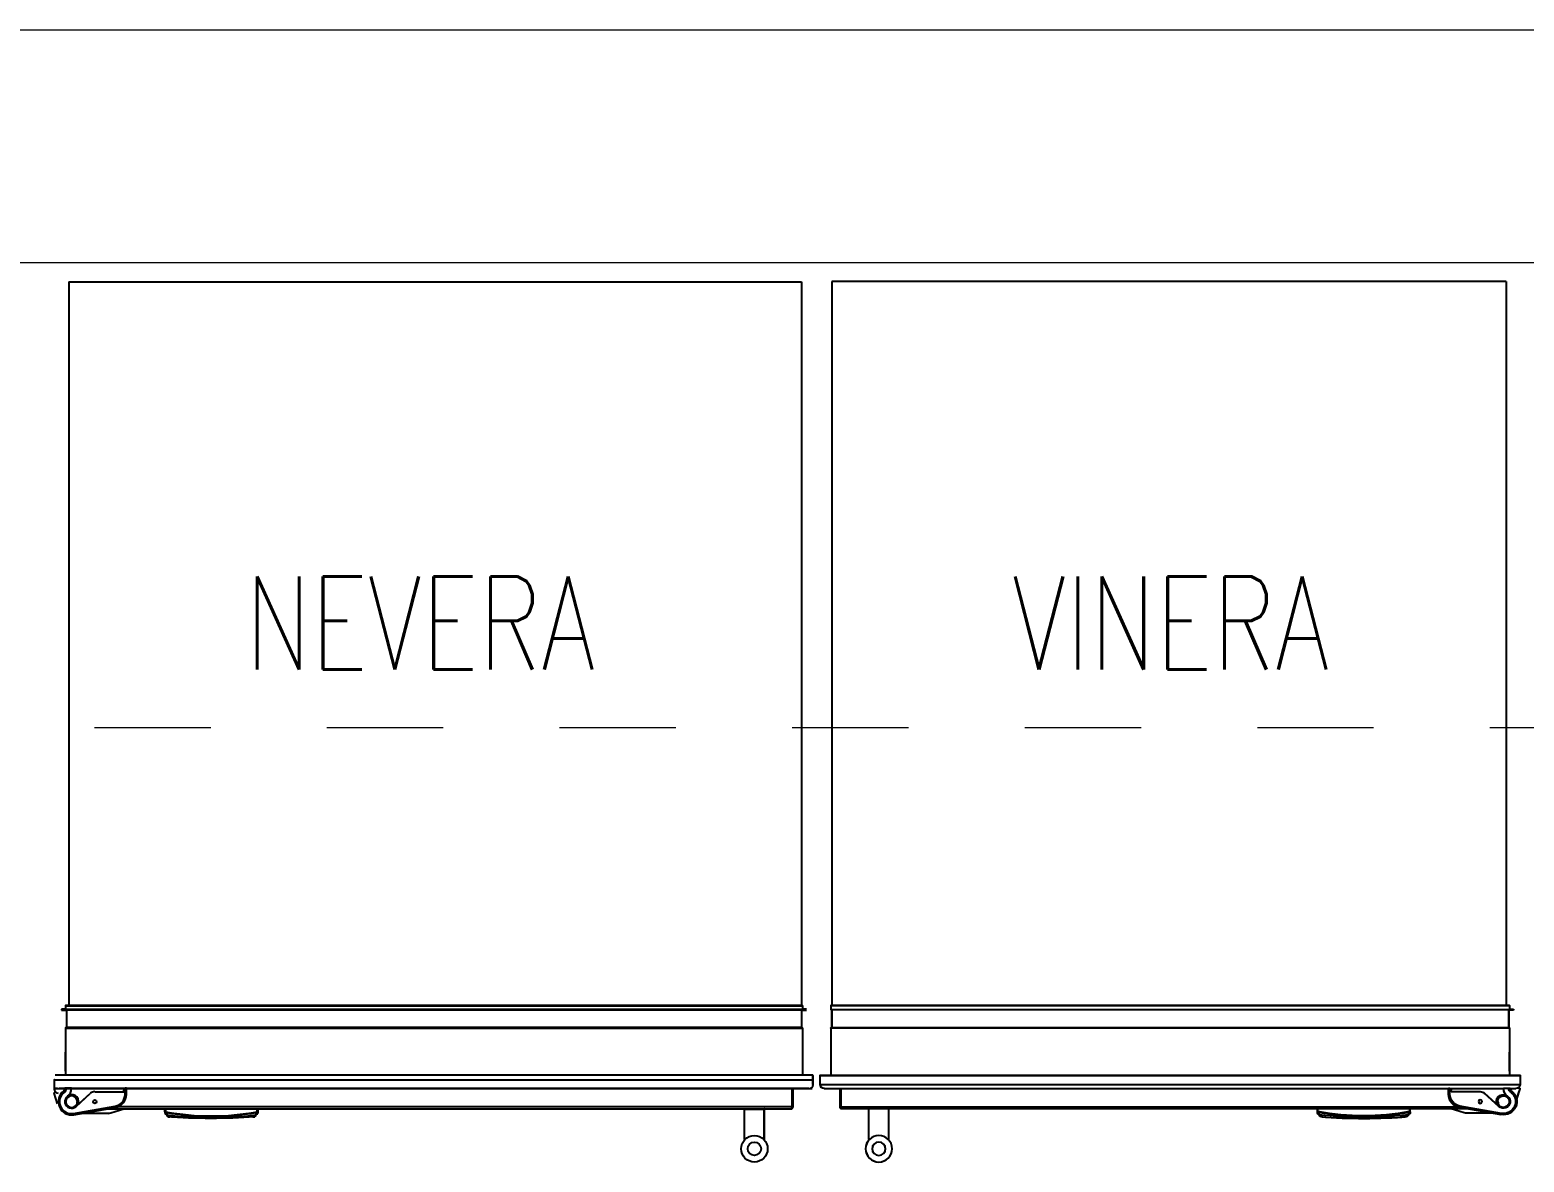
# Model space of a CAD drawing. Header units: metres. Extents: x -232 to 581, y 30 to 789.
# Drawn here: x 111.31 to 112.595, y 662.439 to 663.412 of the extents above; entities that cross this region are included whole.
import ezdxf

# ---------------------------------------------------------------- set-up
doc = ezdxf.new("R2010")
doc.units = ezdxf.units.M
doc.linetypes.add('DASHED', pattern=[0.75, 0.5, -0.25])
for name, color, linetype, lineweight in [('A-WALL', 250, 'Continuous', 20), ('baños', 140, 'Continuous', 0), ('PROYECCION', 9, 'DASHED', 0), ('textos', 7, 'Continuous', 0)]:
    doc.layers.add(name, color=color, linetype=linetype, lineweight=lineweight)
doc.layers.add('MOBILIARIOS', color=252, linetype='Continuous')
doc.styles.add('Arch-Dim', font='romans.shx', dxfattribs={"width": 0.75})
doc.styles.get("Standard").update_dxf_attribs({"font": 'arial.ttf'})

# ---------------------------------------------------------------- blocks, each defined once
blk = doc.blocks.new('A$C217258af')
at = {"layer": 'MOBILIARIOS'}
for p, q in [((0, 0.0119), (0, 0.5919)), ((0, 0.5919), (0.6225, 0.5919)), ((0.6225, 0.5925), (0.6225, 0.0094)), ((0.6227, 0.0092), (0.6227, 0.5927)), ((0.6227, 0.5927), (0.6259, 0.5927)), ((0.6259, 0.5927), (0.6259, 0.0092)), ((0.6262, 0.0094), (0.6262, 0.5925)), ((0.6264, 0.0098), (0.6264, 0.592)), ((0.6264, 0.592), (0.6415, 0.592)), ((0.6415, 0.592), (0.6415, 0.0098)), ((0.6417, 0.5925), (0.6417, 0.0094)), ((0.642, 0.0092), (0.642, 0.5927)), ((0.642, 0.5927), (0.6826, 0.5927)), ((0.6826, 0.6017), (0.6826, 0.0002)), ((0.6905, 0.6019), (0.6828, 0.6019)), ((0.6828, 0.6019), (0.6828, 0)), ((0.6905, 0.6019), (0.6828, 0.6019)), ((0.6905, 0.6019), (0.6905, 0)), ((0.694, 0.5983), (0.694, 0.0615)), ((0.7098, 0.5847), (0.694, 0.5847)), ((0.7098, 0.5839), (0.694, 0.5839)), ((0.7098, 0.5839), (0.694, 0.5839)), ((0.7098, 0.5839), (0.7098, 0.5847)), ((0.7098, 0.5839), (0.7098, 0.5839)), ((0.7098, 0.5839), (0.7098, 0.0537)), ((0.7114, 0.0451), (0.7114, 0.5831)), ((0.7115, 0.5428), (0.7115, 0.56)), ((0.7378, 0.56), (0.7115, 0.56)), ((0.7378, 0.5597), (0.7378, 0.56)), ((0.7378, 0.5428), (0.7115, 0.5428)), ((0.7378, 0.5428), (0.7378, 0.5432)), ((0.7114, 0.1746), (0.7139, 0.1746)), ((0.7138, 0.1739), (0.7114, 0.1739)), ((0.7139, 0.1746), (0.7155, 0.1746)), ((0.7166, 0.1732), (0.7146, 0.1732)), ((0.7165, 0.1729), (0.7146, 0.1729)), ((0.7114, 0.0951), (0.7138, 0.0951)), ((0.7139, 0.0945), (0.7114, 0.0945)), ((0.7139, 0.0945), (0.7154, 0.0945)), ((0.7146, 0.0961), (0.7165, 0.0961)), ((0.7146, 0.0959), (0.7166, 0.0959)), ((0.6938, 0.0615), (0.6938, 0.0608)), ((0.6989, 0.0615), (0.6938, 0.0615)), ((0.6938, 0.0608), (0.6989, 0.0608)), ((0.6938, 0.0608), (0.6938, 0.0604)), ((0.6989, 0.0604), (0.6938, 0.0604)), ((0.6938, 0.0604), (0.6938, 0.0604)), ((0.694, 0.0603), (0.6961, 0.0604)), ((0.694, 0.0603), (0.694, 0.0143)), ((0.694, 0.0592), (0.6953, 0.0592)), ((0.6961, 0.0592), (0.6953, 0.0592)), ((0.6967, 0.0592), (0.6953, 0.0592)), ((0.6989, 0.0604), (0.6961, 0.0604)), ((0.6961, 0.0604), (0.6961, 0.0592)), ((0.6967, 0.0592), (0.6961, 0.0592)), ((0.6967, 0.0592), (0.6967, 0.0592)), ((0.6967, 0.0343), (0.6967, 0.0592)), ((0.6967, 0.0343), (0.6967, 0.0592)), ((0.6989, 0.0615), (0.6989, 0.0608)), ((0.6989, 0.0604), (0.6989, 0.0604)), ((0.7154, 0.0161), (0.7091, 0.0519)), ((0.7091, 0.0519), (0.7091, 0.0519)), ((0.7154, 0.0161), (0.7091, 0.0519)), ((0.7102, 0.0521), (0.7095, 0.0519)), ((0.7095, 0.0519), (0.7158, 0.0162)), ((0.7165, 0.0163), (0.7102, 0.0521)), ((0.7149, 0.0481), (0.7114, 0.0592)), ((0.7153, 0.0233), (0.7153, 0.0458)), ((0.6967, 0.0343), (0.6967, 0.0343)), ((0.7095, 0.0182), (0.6982, 0.0305)), ((0.6982, 0.0305), (0.6982, 0.0304)), ((0.7095, 0.0182), (0.6982, 0.0304)), ((0.6938, 0.0143), (0.6938, 0.0143)), ((0.6938, 0.0143), (0.6938, 0.0097)), ((0.7052, 0.0198), (0.7052, 0.02)), ((0.7052, 0.02), (0.7074, 0.02)), ((0.706, 0.019), (0.7074, 0.019)), ((0.7074, 0.019), (0.7074, 0.02)), ((0.7074, 0.019), (0.7087, 0.019)), ((0.7095, 0.0182), (0.7095, 0.0182)), ((0.7154, 0.0161), (0.7154, 0.0161)), ((0.7165, 0.0163), (0.7158, 0.0162)), ((0, 0.012), (0.6225, 0.012)), ((0, 0.0119), (0.6225, 0.0119)), ((0.0031, 0.012), (0.0031, 0.0119)), ((0.6227, 0.0092), (0.6259, 0.0092)), ((0.6258, 0.0092), (0.6258, 0.0057)), ((0.6258, 0.0057), (0.6265, 0.0057)), ((0.6264, 0.0098), (0.6415, 0.0098)), ((0.6265, 0.0057), (0.6265, 0.0098)), ((0.642, 0.0092), (0.6826, 0.0092)), ((0.6544, 0.0092), (0.6798, 0.0092)), ((0.679, 0.0092), (0.6627, 0.0092)), ((0.6828, 0), (0.6905, 0)), ((0.6938, 0.0097), (0.6938, 0.0093)), ((0.6938, 0.0097), (0.6938, 0.0097)), ((0.6938, 0.0093), (0.6938, 0.0086)), ((0.6938, 0.0003), (0.6938, 0.0023)), ((0.694, 0.0086), (0.694, 0.0036)), ((0.6942, 0), (0.6941, 0)), ((0.7032, 0.003), (0.6942, 0)), ((0.6945, 0.0082), (0.6945, 0.0085)), ((0.6961, 0.0074), (0.6966, 0.0079)), ((0.697, 0.0081), (0.697, 0.0081)), ((0.7007, 0.0109), (0.7007, 0.0109))]:
    blk.add_line(p, q, dxfattribs=at)
at = {"layer": 'MOBILIARIOS', "flags": 128}
for points in [[(0.7098, 0.5839), (0.7101, 0.5838), (0.7102, 0.5837)], [(0.7181, 0.1718), (0.7181, 0.1718), (0.7178, 0.1721), (0.7173, 0.1725), (0.7166, 0.1731)], [(0.7183, 0.1701), (0.7183, 0.1701), (0.7183, 0.1701), (0.7183, 0.1699), (0.7183, 0.1694), (0.7185, 0.1672), (0.7189, 0.1625), (0.7191, 0.1578), (0.7194, 0.1531), (0.7196, 0.1483), (0.7198, 0.1388), (0.7197, 0.1293), (0.7195, 0.1197), (0.7193, 0.115), (0.7191, 0.1103), (0.7188, 0.1055), (0.7186, 0.1032), (0.7185, 0.1017), (0.7184, 0.1006), (0.7184, 0.0999), (0.7183, 0.0992), (0.7183, 0.099), (0.7183, 0.0989), (0.7183, 0.0989)]]:
    blk.add_lwpolyline(points, dxfattribs=at)
at = {"layer": 'MOBILIARIOS'}
for centre, radius in [((0.7458, 0.5514), 0.0114), ((0.7458, 0.5514), 0.00572), ((0.7052, 0.0343), 0.00154)]:
    blk.add_circle(centre, radius, dxfattribs=at)
for centre, radius, start, end in [((0.6227, 0.5925), 0.000229, 90, 180), ((0.6259, 0.5925), 0.000229, 0, 90), ((0.6264, 0.5923), 0.000229, 180, 270), ((0.6415, 0.5923), 0.000229, 270, 0), ((0.642, 0.5925), 0.000229, 90, 180), ((0.6828, 0.6017), 0.000229, 90, 187.4947), ((0.6905, 0.5983), 0.00357, 0, 90), ((0.7098, 0.5831), 0.00165, 0, 90), ((0.7095, 0.5813), 0.00258, 42.7885, 84.5838), ((0.7115, 0.5599), 0.000114, 90, 180), ((0.7115, 0.5429), 0.000114, 180, 270), ((0.7145, 0.1741), 0.000724, 141.7037, 199.2055), ((0.5049, 0.1345), 0.2126, 349.3283, 10.6717), ((0.7147, 0.173), 0.000179, 133.2305, 213.1311), ((0.5049, 0.1345), 0.2131, 349.6146, 10.3854), ((0.5049, 0.1345), 0.2144, 10.3852, 10.7714), ((0.7167, 0.173), 0.000145, 108.5483, 213.579), ((0.3855, 0.1345), 0.3333, 353.38, 6.62), ((0.3855, 0.1345), 0.3347, 6.1118, 6.4041), ((0.7143, 0.0949), 0.000521, 147.5924, 231.4984), ((0.7147, 0.096), 0.000204, 152.5213, 221.0822), ((0.5049, 0.1345), 0.2144, 349.228, 349.6148), ((0.7166, 0.096), 0.000132, 138.1064, 259.7663), ((-0.0117, 0.9063), 1.0896, 311.9454, 312.0483), ((0.3855, 0.1345), 0.3347, 353.5959, 353.8866), ((0.6989, 0.0501), 0.0114, 10.0174, 90), ((0.6989, 0.0501), 0.0108, 10.0174, 90), ((0.6989, 0.0501), 0.0103, 10.0174, 90), ((0.6989, 0.0501), 0.0103, 10.0174, 90), ((0.7074, 0.0458), 0.00787, 0, 17.4622), ((0.7024, 0.0343), 0.00571, 180, 222.6072), ((0.7024, 0.0343), 0.00572, 180, 222.6072), ((0.6938, 0.0057), 0.00857, 36.8699, 90), ((0.6938, 0.0057), 0.00858, 36.8699, 88.5484), ((0.7052, 0.0143), 0.0114, 216.8699, 10.0174), ((0.7052, 0.0143), 0.0108, 216.8699, 10.0174), ((0.7052, 0.0143), 0.0103, 216.8699, 10.0174), ((0.7052, 0.0143), 0.0103, 216.8699, 10.0174), ((0.7052, 0.0143), 0.00608, 62.2819, 201.819), ((0.7052, 0.0143), 0.00572, 90, 216.8699), ((0.7052, 0.0143), 0.00501, 90, 69.4022), ((0.7052, 0.0143), 0.00573, 216.8699, 42.6072), ((0.7052, 0.0143), 0.00572, 216.8699, 42.6072), ((0.706, 0.0198), 0.000801, 180, 270), ((0.7052, 0.0143), 0.00572, 42.6072, 55.0848), ((0.6227, 0.0094), 0.000229, 180, 270), ((0.6259, 0.0094), 0.000229, 270, 360), ((0.6264, 0.0096), 0.000229, 90, 180), ((0.6415, 0.0096), 0.000229, 360, 90), ((0.642, 0.0094), 0.000229, 180, 270), ((0.6627, 0.0095), 0.000343, 265.8847, 270), ((0.679, 0.0095), 0.000343, 270, 274.1153), ((0.6828, 0.0002), 0.000229, 172.5053, 270), ((0.6905, 0.0036), 0.00357, 270, 0), ((0.6938, 0.0057), 0.00399, 36.8699, 90), ((0.6938, 0.0057), 0.00401, 36.8699, 90), ((0.6938, 0.0057), 0.00355, 36.8699, 90), ((0.6938, 0.0057), 0.00286, 36.8699, 90), ((0.6941, 0.0003), 0.000343, 180, 270), ((0.6941, 0.0082), 0.000343, 267.6053, 0)]:
    blk.add_arc(centre, radius, start, end, dxfattribs=at)
blk = doc.blocks.new('27.11.2025 LN09 1ER NIVEL')
at = {"layer": 'A-WALL', "color": 18, "true_color": 0x000000}
for p, q in [((183.8538, 97.2441), (190.2138, 97.2441)), ((186.5838, 97.0441), (190.9838, 97.0441))]:
    blk.add_line(p, q, dxfattribs=at)
at = {"layer": 'MOBILIARIOS', "color": 18, "true_color": 0x000000}
for p, q in [((188.1617, 97.0274), (188.7917, 97.0274)), ((188.1617, 97.0274), (188.1617, 96.4052)), ((188.1618, 97.0243), (188.1617, 97.0243)), ((188.1618, 97.0274), (188.1618, 96.4052)), ((188.7917, 97.0274), (188.7917, 96.4052)), ((188.1555, 96.4019), (188.1555, 96.4013)), ((188.159, 96.4019), (188.1555, 96.4019)), ((188.159, 96.405), (188.7926, 96.405)), ((188.159, 96.405), (188.159, 96.4018)), ((188.7926, 96.4018), (188.159, 96.4018)), ((188.7924, 96.4052), (188.1592, 96.4052)), ((188.7926, 96.405), (188.7926, 96.4018)), ((188.796, 96.4019), (188.7926, 96.4019)), ((188.1555, 96.4013), (188.1597, 96.4013)), ((188.1592, 96.4016), (188.7924, 96.4016)), ((188.1597, 96.4014), (188.7919, 96.4014)), ((188.1597, 96.4014), (188.1597, 96.3862)), ((188.7919, 96.4014), (188.7919, 96.3862)), ((188.7919, 96.4013), (188.796, 96.4013)), ((188.159, 96.3858), (188.7926, 96.3858)), ((188.159, 96.3858), (188.159, 96.3452)), ((188.7924, 96.386), (188.1592, 96.386)), ((188.7919, 96.3862), (188.1597, 96.3862)), ((188.7926, 96.3858), (188.7926, 96.3452)), ((188.159, 96.3733), (188.159, 96.3479)), ((188.159, 96.3487), (188.159, 96.3651)), ((188.801, 96.3411), (188.1491, 96.3411)), ((188.1491, 96.3411), (188.1491, 96.3335)), ((188.8015, 96.3452), (188.1501, 96.3452)), ((188.8017, 96.3373), (188.8017, 96.3449)), ((188.801, 96.3335), (188.1491, 96.3335)), ((188.1491, 96.3297), (188.1491, 96.3298)), ((188.1522, 96.3207), (188.1491, 96.3297)), ((188.1502, 96.3339), (188.1522, 96.3339)), ((188.1584, 96.3337), (188.1534, 96.3337)), ((188.1573, 96.3317), (188.1577, 96.3311)), ((188.158, 96.3308), (188.158, 96.3307)), ((188.1581, 96.3333), (188.1583, 96.3333)), ((188.1591, 96.3339), (188.1584, 96.3339)), ((188.1596, 96.3339), (188.1591, 96.3339)), ((188.1596, 96.3339), (188.1596, 96.3339)), ((188.1641, 96.3339), (188.1596, 96.3339)), ((188.1607, 96.3271), (188.1607, 96.3271)), ((188.1641, 96.3339), (188.1641, 96.3339)), ((188.2102, 96.3337), (188.1642, 96.3337)), ((188.168, 96.3183), (188.1803, 96.3296)), ((188.168, 96.3183), (188.1803, 96.3296)), ((188.1803, 96.3296), (188.1803, 96.3296)), ((188.1842, 96.3311), (188.2091, 96.3311)), ((188.1842, 96.3311), (188.1842, 96.3311)), ((188.1842, 96.3311), (188.2091, 96.3311)), ((188.2091, 96.3337), (188.2091, 96.3324)), ((188.2091, 96.3317), (188.2091, 96.3324)), ((188.2091, 96.3311), (188.2091, 96.3324)), ((188.2102, 96.3317), (188.2091, 96.3317)), ((188.2091, 96.3311), (188.2091, 96.3317)), ((188.2091, 96.3311), (188.2091, 96.3311)), ((188.2102, 96.3288), (188.2102, 96.3339)), ((188.2107, 96.3339), (188.2102, 96.3339)), ((188.2102, 96.3339), (188.2102, 96.3339)), ((188.2102, 96.3337), (188.2102, 96.3317)), ((188.2102, 96.3288), (188.2102, 96.3317)), ((188.2102, 96.3288), (188.2102, 96.3288)), ((188.2107, 96.3339), (188.2107, 96.3288)), ((188.2114, 96.3339), (188.2107, 96.3339)), ((188.2114, 96.3288), (188.2107, 96.3288)), ((188.2114, 96.3288), (188.2114, 96.3339)), ((188.7982, 96.3337), (188.2114, 96.3337)), ((188.7837, 96.318), (188.7837, 96.3337)), ((188.7837, 96.318), (188.7837, 96.3337)), ((188.7846, 96.318), (188.7846, 96.3337)), ((188.1659, 96.3123), (188.2017, 96.3187)), ((188.1659, 96.3124), (188.2017, 96.3187)), ((188.1659, 96.3123), (188.1659, 96.3124)), ((188.2018, 96.3182), (188.166, 96.3119)), ((188.1661, 96.3112), (188.166, 96.3119)), ((188.1661, 96.3112), (188.2019, 96.3175)), ((188.168, 96.3183), (188.168, 96.3183)), ((188.1688, 96.3217), (188.1688, 96.3204)), ((188.1688, 96.3204), (188.1688, 96.319)), ((188.1688, 96.3204), (188.1699, 96.3204)), ((188.1696, 96.3225), (188.1699, 96.3225)), ((188.1699, 96.3225), (188.1699, 96.3204)), ((188.1732, 96.3125), (188.1956, 96.3125)), ((188.195, 96.3163), (188.7829, 96.3163)), ((188.198, 96.3128), (188.2091, 96.3163)), ((188.2017, 96.3187), (188.2017, 96.3187)), ((188.2019, 96.3175), (188.2018, 96.3182)), ((188.7837, 96.318), (188.2036, 96.318)), ((188.2443, 96.3138), (188.2443, 96.3163)), ((188.2443, 96.3138), (188.2443, 96.3123)), ((188.245, 96.3163), (188.245, 96.3139)), ((188.2457, 96.3132), (188.2457, 96.3112)), ((188.2459, 96.3132), (188.2459, 96.3112)), ((188.3228, 96.3112), (188.3228, 96.3132)), ((188.323, 96.3112), (188.323, 96.3132)), ((188.3237, 96.3139), (188.3237, 96.3163)), ((188.3244, 96.3163), (188.3244, 96.3138)), ((188.3244, 96.3138), (188.3244, 96.3122)), ((188.7427, 96.3162), (188.7598, 96.3162)), ((188.7427, 96.2899), (188.7427, 96.3162)), ((188.7598, 96.2899), (188.7598, 96.3162)), ((188.7837, 96.318), (188.7846, 96.318)), ((188.7837, 96.318), (188.7837, 96.318)), ((188.7427, 96.2899), (188.743, 96.2899)), ((188.7595, 96.2899), (188.7598, 96.2899))]:
    blk.add_line(p, q, dxfattribs=at)
at = {"layer": 'MOBILIARIOS', "color": 18, "true_color": 0x000000, "flags": 128}
for points in [[(188.7837, 96.318), (188.7837, 96.3177), (188.7836, 96.3175)], [(188.32, 96.3095), (188.32, 96.3095), (188.3199, 96.3095), (188.3198, 96.3094), (188.3193, 96.3094), (188.317, 96.3092), (188.3124, 96.3089), (188.3077, 96.3086), (188.3029, 96.3084), (188.2982, 96.3082), (188.2886, 96.308), (188.2791, 96.308), (188.2696, 96.3082), (188.2648, 96.3084), (188.2601, 96.3087), (188.2554, 96.309), (188.2531, 96.3091), (188.2515, 96.3092), (188.2505, 96.3093), (188.2498, 96.3094), (188.2491, 96.3094), (188.2489, 96.3095), (188.2487, 96.3095), (188.2487, 96.3095)], [(188.3217, 96.3097), (188.3217, 96.3097), (188.3219, 96.3099), (188.3224, 96.3104), (188.323, 96.3111)]]:
    blk.add_lwpolyline(points, dxfattribs=at)
at = {"layer": 'MOBILIARIOS', "color": 18, "true_color": 0x000000}
for centre, radius in [((188.1842, 96.3225), 0.00154), ((188.7513, 96.282), 0.0114), ((188.7513, 96.282), 0.00572)]:
    blk.add_circle(centre, radius, dxfattribs=at)
for centre, radius, start, end in [((188.1592, 96.405), 0.000229, 90, 180), ((188.1592, 96.4018), 0.000229, 180, 270), ((188.7924, 96.405), 0.000229, 0, 90), ((188.7924, 96.4018), 0.000229, 270, 0), ((188.1595, 96.4014), 0.000229, 0, 90), ((188.7921, 96.4014), 0.000229, 90, 180), ((188.1592, 96.3858), 0.000229, 90, 180), ((188.1595, 96.3862), 0.000229, 270, 0), ((188.7921, 96.3862), 0.000229, 180, 270), ((188.7924, 96.3858), 0.000229, 0, 90), ((188.1593, 96.3651), 0.000343, 175.8847, 180), ((188.1493, 96.3411), 0.000229, 82.5053, 180), ((188.1593, 96.3487), 0.000343, 180, 184.1153), ((188.8015, 96.3449), 0.000229, 0, 97.4947), ((188.1527, 96.3335), 0.00357, 180, 270), ((188.1495, 96.3298), 0.000343, 90, 180), ((188.1642, 96.3225), 0.0114, 126.8699, 280.0174), ((188.1642, 96.3225), 0.0108, 126.8699, 280.0174), ((188.1642, 96.3225), 0.0103, 126.8699, 280.0174), ((188.1642, 96.3225), 0.0103, 126.8699, 280.0174), ((188.1556, 96.3339), 0.00286, 306.8699, 0), ((188.1556, 96.3339), 0.00355, 306.8699, 0), ((188.1581, 96.3336), 0.000343, 177.6053, 270), ((188.1556, 96.3339), 0.00399, 306.8699, 0), ((188.1556, 96.3339), 0.00401, 306.8699, 0), ((188.1642, 96.3225), 0.00573, 126.8699, 312.6072), ((188.1642, 96.3225), 0.00572, 126.8699, 312.6072), ((188.1642, 96.3225), 0.00501, 0, 339.4022), ((188.1556, 96.3339), 0.00857, 306.8699, 0), ((188.1556, 96.3339), 0.00858, 306.8699, 358.5484), ((188.1642, 96.3225), 0.00572, 0, 126.8699), ((188.1642, 96.3225), 0.00608, 332.2819, 111.819), ((188.1842, 96.3254), 0.00571, 90, 132.6072), ((188.1842, 96.3254), 0.00572, 90, 132.6072), ((188.1999, 96.3288), 0.0103, 280.0174, 0), ((188.1999, 96.3288), 0.0103, 280.0174, 0), ((188.1999, 96.3288), 0.0108, 280.0174, 0), ((188.1999, 96.3288), 0.0114, 280.0174, 0), ((188.7982, 96.3373), 0.00357, 270, 0), ((188.1642, 96.3225), 0.00572, 312.6072, 325.0848), ((188.1696, 96.3217), 0.000801, 90, 180), ((188.1956, 96.3203), 0.00787, 270, 287.4622), ((188.2447, 96.3135), 0.000521, 57.5924, 141.4984), ((188.2844, 96.5228), 0.2144, 259.228, 259.6148), ((188.2844, 96.5228), 0.2126, 259.3283, 280.6717), ((188.2458, 96.313), 0.000204, 62.5213, 131.0822), ((188.2844, 96.5228), 0.2131, 259.6146, 280.3854), ((188.3229, 96.313), 0.000179, 43.2305, 123.1311), ((188.2844, 96.5228), 0.2144, 280.3852, 280.7714), ((188.324, 96.3132), 0.000724, 51.7037, 109.2055), ((188.7428, 96.3162), 0.000114, 90, 180), ((188.7597, 96.3162), 0.000114, 0, 90), ((188.7812, 96.3182), 0.00258, 312.7885, 354.5838), ((188.7829, 96.318), 0.00165, 270, 0), ((188.2459, 96.3111), 0.000132, 48.1064, 169.7663), ((189.0562, 97.0394), 1.0896, 221.9454, 222.0483), ((188.2844, 96.6422), 0.3333, 263.38, 276.62), ((188.2844, 96.6422), 0.3347, 263.5959, 263.8866), ((188.2844, 96.6422), 0.3347, 276.1118, 276.4041), ((188.3229, 96.3111), 0.000145, 18.5483, 123.579)]:
    blk.add_arc(centre, radius, start, end, dxfattribs=at)
at = {"layer": 'PROYECCION', "color": 18, "linetype": 'DASHED', "ltscale": 0.1, "true_color": 0x000000}
blk.add_line((186.5838, 96.6441), (190.9826, 96.6441), dxfattribs=at)
at = {"layer": 'MOBILIARIOS', "color": 18, "true_color": 0x000000, "xscale": -1.000000000000002, "rotation": 90}
blk.add_blockref('A$C217258af', (189.4097, 97.0278), dxfattribs=at)
at = {"layer": 'textos', "color": 18, "true_color": 0x000000, "char_height": 0.08, "width": 26.65337, "attachment_point": 1, "style": 'Arch-Dim'}
for s, insert in [('\\pxt5.9124,29;NEVERA', (188.3135, 96.774)), ('\\pxt5.9124,29;VINERA', (188.9729, 96.774))]:
    blk.add_mtext(s, dxfattribs=dict(at, insert=insert))
blk = doc.blocks.new('20.03.2026 LN 09 PRIMER NIVEL ARQ')
at = {"layer": 'A-WALL', "color": 1}
for p, q in [((3.234, -56.4932), (9.594, -56.4932)), ((5.964, -56.6932), (9.6639, -56.6932))]:
    blk.add_line(p, q, dxfattribs=at)
at = {"layer": 'MOBILIARIOS', "color": 1}
for p, q in [((7.542, -56.7099), (8.172, -56.7099)), ((7.542, -56.7099), (7.542, -57.332)), ((7.542, -56.7099), (7.542, -57.332)), ((8.172, -56.7099), (8.172, -57.332)), ((7.542, -56.713), (7.542, -56.713)), ((7.5358, -57.3353), (7.5358, -57.336)), ((7.5392, -57.3353), (7.5358, -57.3353)), ((7.5358, -57.336), (7.5399, -57.336)), ((7.5392, -57.3323), (8.1728, -57.3323)), ((7.5392, -57.3323), (7.5392, -57.3355)), ((8.1728, -57.3355), (7.5392, -57.3355)), ((8.1726, -57.332), (7.5395, -57.332)), ((7.5395, -57.3357), (8.1726, -57.3357)), ((7.5399, -57.3359), (8.1721, -57.3359)), ((7.5399, -57.3359), (7.5399, -57.351)), ((8.1721, -57.3359), (8.1721, -57.351)), ((8.1721, -57.336), (8.1762, -57.336)), ((8.1728, -57.3323), (8.1728, -57.3355)), ((8.1762, -57.3353), (8.1728, -57.3353)), ((7.5392, -57.3515), (8.1728, -57.3515)), ((7.5392, -57.3515), (7.5392, -57.3921)), ((8.1726, -57.3513), (7.5395, -57.3513)), ((8.1721, -57.351), (7.5399, -57.351)), ((8.1728, -57.3515), (8.1728, -57.3921)), ((7.5392, -57.364), (7.5392, -57.3894)), ((7.5392, -57.3885), (7.5392, -57.3722)), ((8.1817, -57.3921), (7.5303, -57.3921)), ((8.182, -57.4), (8.182, -57.3923)), ((8.1812, -57.3962), (7.5293, -57.3962)), ((7.5293, -57.3962), (7.5293, -57.4038)), ((8.1812, -57.4038), (7.5293, -57.4038)), ((7.5304, -57.4033), (7.5324, -57.4033)), ((7.5386, -57.4036), (7.5336, -57.4036)), ((7.5375, -57.4056), (7.5379, -57.4062)), ((7.5382, -57.4065), (7.5382, -57.4065)), ((7.5383, -57.404), (7.5386, -57.404)), ((7.5393, -57.4033), (7.5387, -57.4033)), ((7.5398, -57.4033), (7.5393, -57.4033)), ((7.5398, -57.4033), (7.5398, -57.4033)), ((7.5444, -57.4033), (7.5398, -57.4033)), ((7.5444, -57.4033), (7.5444, -57.4033)), ((7.5904, -57.4036), (7.5444, -57.4036)), ((7.5644, -57.4062), (7.5893, -57.4062)), ((7.5644, -57.4062), (7.5644, -57.4062)), ((7.5644, -57.4062), (7.5893, -57.4062)), ((7.5893, -57.4036), (7.5893, -57.4048)), ((7.5893, -57.4056), (7.5893, -57.4048)), ((7.5893, -57.4062), (7.5893, -57.4048)), ((7.5904, -57.4056), (7.5893, -57.4056)), ((7.5893, -57.4062), (7.5893, -57.4056)), ((7.5893, -57.4062), (7.5893, -57.4062)), ((7.5905, -57.4033), (7.5904, -57.4033)), ((7.5904, -57.4036), (7.5904, -57.4056)), ((7.5904, -57.4085), (7.5904, -57.4056)), ((7.5905, -57.4085), (7.5905, -57.4033)), ((7.5909, -57.4033), (7.5905, -57.4033)), ((7.5909, -57.4033), (7.5909, -57.4085)), ((7.5916, -57.4033), (7.5909, -57.4033)), ((7.5916, -57.4085), (7.5916, -57.4033)), ((8.1784, -57.4036), (7.5916, -57.4036)), ((8.164, -57.4193), (8.164, -57.4036)), ((8.164, -57.4193), (8.164, -57.4036)), ((8.1648, -57.4193), (8.1648, -57.4036)), ((7.5293, -57.4076), (7.5293, -57.4075)), ((7.5324, -57.4166), (7.5293, -57.4076)), ((7.5409, -57.4102), (7.5409, -57.4102)), ((7.5462, -57.4249), (7.5819, -57.4186)), ((7.5462, -57.4249), (7.5819, -57.4186)), ((7.582, -57.4191), (7.5463, -57.4254)), ((7.5483, -57.419), (7.5605, -57.4077)), ((7.5483, -57.419), (7.5605, -57.4077)), ((7.5483, -57.419), (7.5483, -57.419)), ((7.5491, -57.4156), (7.5491, -57.4169)), ((7.5491, -57.4169), (7.5491, -57.4182)), ((7.5491, -57.4169), (7.5501, -57.4169)), ((7.5499, -57.4148), (7.5501, -57.4148)), ((7.5501, -57.4148), (7.5501, -57.4169)), ((7.5605, -57.4077), (7.5605, -57.4077)), ((7.5819, -57.4186), (7.5819, -57.4186)), ((7.5821, -57.4197), (7.582, -57.4191)), ((8.164, -57.4193), (7.5838, -57.4193)), ((7.5905, -57.4085), (7.5904, -57.4085)), ((7.5916, -57.4085), (7.5909, -57.4085)), ((8.164, -57.4193), (8.1648, -57.4193)), ((8.164, -57.4193), (8.164, -57.4193)), ((7.5462, -57.4249), (7.5462, -57.4249)), ((7.5464, -57.4261), (7.5463, -57.4254)), ((7.5464, -57.4261), (7.5821, -57.4197)), ((7.5534, -57.4248), (7.5758, -57.4248)), ((7.5752, -57.421), (8.1631, -57.421)), ((7.5782, -57.4244), (7.5893, -57.421)), ((7.6245, -57.4235), (7.6245, -57.421)), ((7.6245, -57.4235), (7.6245, -57.425)), ((7.6252, -57.421), (7.6252, -57.4234)), ((7.6259, -57.4241), (7.6259, -57.4261)), ((7.6262, -57.4241), (7.6262, -57.4261)), ((7.703, -57.4261), (7.703, -57.4241)), ((7.7032, -57.4261), (7.7032, -57.4241)), ((7.7039, -57.4234), (7.7039, -57.421)), ((7.7046, -57.421), (7.7046, -57.4235)), ((7.7046, -57.4235), (7.7046, -57.425)), ((8.1229, -57.4211), (8.1401, -57.4211)), ((8.1229, -57.4474), (8.1229, -57.4211)), ((8.1401, -57.4474), (8.1401, -57.4211)), ((8.1229, -57.4474), (8.1232, -57.4474)), ((8.1397, -57.4474), (8.1401, -57.4474))]:
    blk.add_line(p, q, dxfattribs=at)
at = {"layer": 'MOBILIARIOS', "color": 1, "flags": 128}
for points in [[(8.164, -57.4193), (8.1639, -57.4196), (8.1638, -57.4198)], [(7.7002, -57.4278), (7.7002, -57.4278), (7.7002, -57.4278), (7.7, -57.4278), (7.6995, -57.4279), (7.6972, -57.4281), (7.6926, -57.4284), (7.6879, -57.4287), (7.6831, -57.4289), (7.6784, -57.4291), (7.6689, -57.4293), (7.6593, -57.4293), (7.6498, -57.4291), (7.6451, -57.4289), (7.6403, -57.4286), (7.6356, -57.4283), (7.6333, -57.4282), (7.6317, -57.428), (7.6307, -57.428), (7.63, -57.4279), (7.6293, -57.4279), (7.6291, -57.4278), (7.629, -57.4278), (7.6289, -57.4278)], [(7.7019, -57.4276), (7.7019, -57.4276), (7.7021, -57.4274), (7.7026, -57.4269), (7.7032, -57.4262)]]:
    blk.add_lwpolyline(points, dxfattribs=at)
at = {"layer": 'MOBILIARIOS', "color": 1}
for centre, radius in [((7.5644, -57.4148), 0.00154), ((8.1315, -57.4553), 0.0114), ((8.1315, -57.4553), 0.00572)]:
    blk.add_circle(centre, radius, dxfattribs=at)
for centre, radius, start, end in [((7.5395, -57.3323), 0.000229, 90, 180), ((7.5395, -57.3355), 0.000229, 180, 270), ((7.5397, -57.3359), 0.000229, 0, 90), ((8.1723, -57.3359), 0.000229, 90, 180), ((8.1726, -57.3323), 0.000229, 0, 90), ((8.1726, -57.3355), 0.000229, 270, 0), ((7.5395, -57.3515), 0.000229, 90, 180), ((7.5397, -57.351), 0.000229, 270, 0), ((8.1723, -57.351), 0.000229, 180, 270), ((8.1726, -57.3515), 0.000229, 0, 90), ((7.5396, -57.3722), 0.000343, 175.8847, 180), ((7.5396, -57.3885), 0.000343, 180, 184.1153), ((8.1817, -57.3923), 0.000229, 0, 97.4947), ((7.5296, -57.3962), 0.000229, 82.5053, 180), ((7.5329, -57.4038), 0.00357, 180, 270), ((7.5444, -57.4148), 0.0114, 126.8699, 280.0174), ((7.5444, -57.4148), 0.0108, 126.8699, 280.0174), ((7.5444, -57.4148), 0.0103, 126.8699, 280.0174), ((7.5444, -57.4148), 0.0103, 126.8699, 280.0174), ((7.5358, -57.4033), 0.00286, 306.8699, 0), ((7.5358, -57.4033), 0.00355, 306.8699, 0), ((7.5383, -57.4037), 0.000343, 177.6053, 270), ((7.5358, -57.4033), 0.00399, 306.8699, 0), ((7.5358, -57.4033), 0.00401, 306.8699, 0), ((7.5358, -57.4033), 0.00857, 306.8699, 0), ((7.5358, -57.4033), 0.00858, 306.8699, 358.5484), ((7.5644, -57.4119), 0.00571, 90, 132.6072), ((7.5644, -57.4119), 0.00572, 90, 132.6072), ((8.1784, -57.4), 0.00357, 270, 0), ((7.5297, -57.4075), 0.000343, 90, 180), ((7.5444, -57.4148), 0.00573, 126.8699, 312.6072), ((7.5444, -57.4148), 0.00572, 126.8699, 312.6072), ((7.5444, -57.4148), 0.00501, 0, 339.4022), ((7.5444, -57.4148), 0.00572, 0, 126.8699), ((7.5444, -57.4148), 0.00608, 332.2819, 111.819), ((7.5444, -57.4148), 0.00572, 312.6072, 325.0848), ((7.5499, -57.4156), 0.000801, 90, 180), ((7.5801, -57.4085), 0.0103, 280.0174, 0), ((7.5801, -57.4085), 0.0103, 280.0174, 0), ((7.5801, -57.4085), 0.0108, 280.0174, 0), ((7.5801, -57.4085), 0.0114, 280.0174, 0), ((8.1614, -57.4191), 0.00258, 312.7885, 354.5838), ((8.1631, -57.4193), 0.00165, 270, 0), ((7.5758, -57.4169), 0.00787, 270, 287.4622), ((7.6249, -57.4238), 0.000521, 57.5924, 141.4984), ((7.6646, -57.2145), 0.2144, 259.228, 259.6148), ((7.6646, -57.2145), 0.2126, 259.3283, 280.6717), ((7.6261, -57.4243), 0.000204, 62.5213, 131.0822), ((7.6261, -57.4262), 0.000132, 48.1064, 169.7663), ((8.4364, -56.6978), 1.0896, 221.9454, 222.0483), ((7.6646, -57.2145), 0.2131, 259.6146, 280.3854), ((7.6646, -57.0951), 0.3333, 263.38, 276.62), ((7.6646, -57.0951), 0.3347, 263.5959, 263.8866), ((7.6646, -57.0951), 0.3347, 276.1118, 276.4041), ((7.7031, -57.4242), 0.000179, 43.2305, 123.1311), ((7.7031, -57.4262), 0.000145, 18.5483, 123.579), ((7.6646, -57.2145), 0.2144, 280.3852, 280.7714), ((7.7042, -57.424), 0.000724, 51.7037, 109.2055), ((8.123, -57.4211), 0.000114, 90, 180), ((8.14, -57.4211), 0.000114, 0, 90)]:
    blk.add_arc(centre, radius, start, end, dxfattribs=at)
at = {"layer": 'PROYECCION', "color": 1, "linetype": 'DASHED', "ltscale": 0.1}
blk.add_line((5.964, -57.0932), (10.3628, -57.0932), dxfattribs=at)
at = {"layer": 'MOBILIARIOS', "color": 1, "xscale": -1.000000000000001, "rotation": 90}
blk.add_blockref('A$C217258af', (8.79, -56.7095), dxfattribs=at)
at = {"layer": 'baños', "color": 1, "linetype": 'Continuous'}
for tag, p in [('MODELNUMBER', (-12.0611, -62.0707)), ('MATERIAL', (-12.0611, -62.0709)), ('PRODUCT', (-12.0611, -62.0708)), ('TRADENAME', (-12.0611, -62.0708))]:
    blk.add_attdef(tag, p, '', height=0.0000254, rotation=359.9999, dxfattribs=at)
at = {"layer": 'textos', "color": 1, "char_height": 0.08, "width": 26.65337, "attachment_point": 1, "style": 'Arch-Dim'}
for s, insert in [('\\pxt5.9124,29;NEVERA', (7.6938, -56.9633)), ('\\pxt5.9124,29;VINERA', (8.3532, -56.9633))]:
    blk.add_mtext(s, dxfattribs=dict(at, insert=insert))

msp = doc.modelspace()

# ---------------------------------------------------------------- block references
at = {"color": 1}
for name, p in [('20.03.2026 LN 09 PRIMER NIVEL ARQ', (103.8018, 719.9057)), ('27.11.2025 LN09 1ER NIVEL', (-76.818, 566.1684))]:
    msp.add_blockref(name, p, dxfattribs=at)

doc.saveas('drawing.dxf')
